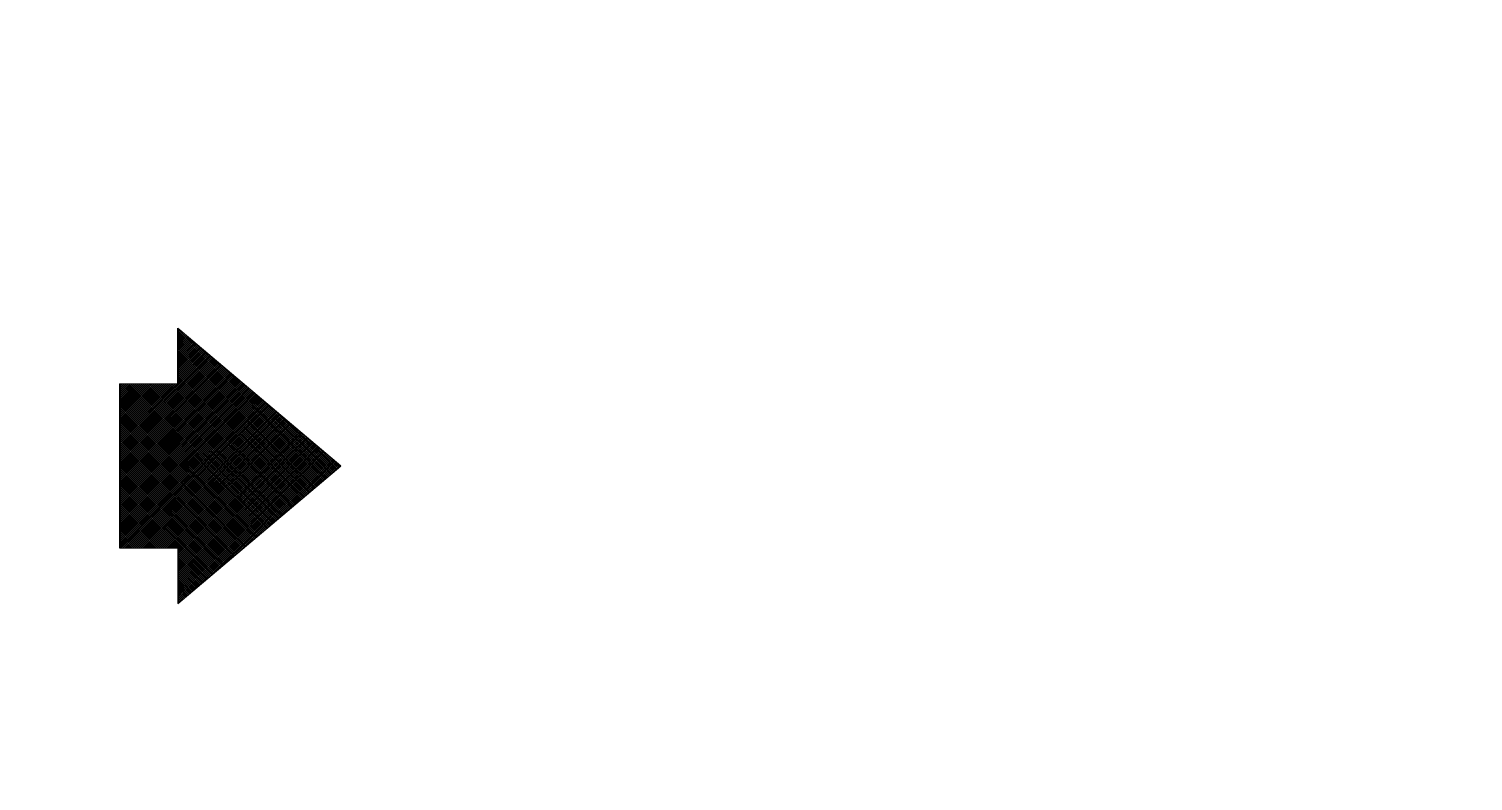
# Model space of a CAD drawing. Header units: inches. Extents: x 28835 to 36795, y -18828 to -9750.
# Drawn here: x 36326.18 to 36338.78, y -13629.59 to -13623.04 of the extents above; entities that cross this region are included whole.
import ezdxf

# ---------------------------------------------------------------- set-up
doc = ezdxf.new("R2010")
doc.units = ezdxf.units.IN
doc.header["$LTSCALE"] = 12
doc.header["$MEASUREMENT"] = 0
doc.layers.add('0-AC-Ceilling Cassette', color=160, linetype='Continuous', lineweight=5)
doc.layers.add('dimention', color=5, linetype='Continuous', lineweight=9)
doc.layers.add('AC', color=7, linetype='Continuous')
doc.styles.add('Times', font='GOTHIC.TTF')
doc.dimstyles.new('D75', dxfattribs={"dimtxt": 7, "dimasz": 7, "dimexe": 8, "dimexo": 24, "dimgap": 1, "dimtad": 1, "dimdec": 1, "dimzin": 3, "dimdsep": 46, "dimlunit": 4, "dimtxsty": 'Times', "dimblk": 'OBLIQUE', "dimcen": 0, "dimdle": 5, "dimaunit": 1, "dimadec": 3, "dimazin": 0, "dimtfac": 1, "dimtdec": 1, "dimtix": 1, "dimtofl": 0, "dimtmove": 1, "dimatfit": 0, "dimldrblk": 'OBLIQUE', "dimfxl": 1, "dimfxlon": 1, "dimtolj": 1, "dimtzin": 0, "dimarcsym": 0})

# ---------------------------------------------------------------- blocks, each defined once
blk = doc.blocks.new('_Oblique')
at = {"color": 0, "linetype": 'ByBlock', "lineweight": -2}
blk.add_line((-0.5, -0.5), (0.5, 0.5), dxfattribs=at)
blk = doc.blocks.new('*D1274')
at = {"layer": 'Defpoints', "color": 0, "ltscale": 12, "transparency": 16777216}
for p in [(36716.899, -13552.257), (36302.878, -13708.257), (36716.899, -13803.068)]:
    blk.add_point(p, dxfattribs=at)
at = {"layer": 'dimention', "color": 0, "lineweight": -2, "ltscale": 12, "transparency": 16777216}
for p, q in [((36302.878, -13802.068), (36302.878, -13811.068)), ((36716.899, -13802.068), (36716.899, -13811.068)), ((36297.878, -13803.068), (36721.899, -13803.068))]:
    blk.add_line(p, q, dxfattribs=at)
at = {"layer": 'dimention', "color": 0, "lineweight": -2, "ltscale": 12, "transparency": 16777216, "xscale": 7, "yscale": 7, "zscale": 7, "rotation": 180}
blk.add_blockref('_Oblique', (36302.878, -13803.068), dxfattribs=at)
at = {"layer": 'dimention', "color": 0, "lineweight": -2, "ltscale": 12, "transparency": 16777216, "xscale": 7, "yscale": 7, "zscale": 7}
blk.add_blockref('_Oblique', (36716.899, -13803.068), dxfattribs=at)
at = {"layer": 'dimention', "color": 0, "ltscale": 12, "transparency": 16777216, "insert": (36509.889, -13798.392), "char_height": 7, "attachment_point": 5, "style": 'Times'}
blk.add_mtext('\\A1;34\'-6"', dxfattribs=at)
blk = doc.blocks.new('*D1276')
at = {"layer": 'Defpoints', "color": 0, "ltscale": 12, "transparency": 16777216}
for p in [(36287.444, -13552.257), (36332.899, -13552.257), (36332.899, -13696.257)]:
    blk.add_point(p, dxfattribs=at)
at = {"layer": 'dimention', "color": 0, "lineweight": -2, "ltscale": 12, "transparency": 16777216}
for p, q in [((36287.444, -13701.257), (36287.444, -13547.257)), ((36288.444, -13552.257), (36279.444, -13552.257)), ((36288.444, -13696.257), (36279.444, -13696.257))]:
    blk.add_line(p, q, dxfattribs=at)
at = {"layer": 'dimention', "color": 0, "lineweight": -2, "ltscale": 12, "transparency": 16777216, "xscale": 7, "yscale": 7, "zscale": 7}
for p, rotation in [((36287.444, -13552.257), 90), ((36287.444, -13696.257), 270)]:
    blk.add_blockref('_Oblique', p, dxfattribs=dict(at, rotation=rotation))
at = {"layer": 'dimention', "color": 0, "ltscale": 12, "transparency": 16777216, "insert": (36282.768, -13624.257), "char_height": 7, "attachment_point": 5, "rotation": 90, "style": 'Times'}
blk.add_mtext('\\A1;12\'-0"', dxfattribs=at)
blk = doc.blocks.new('*D1283')
at = {"layer": 'Defpoints', "color": 0, "ltscale": 12, "transparency": 16777216}
for p in [(36332.899, -13546.257), (36268.681, -13702.257), (36332.899, -13702.257)]:
    blk.add_point(p, dxfattribs=at)
at = {"layer": 'dimention', "color": 0, "lineweight": -2, "ltscale": 12, "transparency": 16777216}
for p, q in [((36268.681, -13541.257), (36268.681, -13707.257)), ((36269.681, -13546.257), (36260.681, -13546.257)), ((36269.681, -13702.257), (36260.681, -13702.257))]:
    blk.add_line(p, q, dxfattribs=at)
at = {"layer": 'dimention', "color": 0, "lineweight": -2, "ltscale": 12, "transparency": 16777216, "xscale": 7, "yscale": 7, "zscale": 7}
for p, rotation in [((36268.681, -13546.257), 90), ((36268.681, -13702.257), 270)]:
    blk.add_blockref('_Oblique', p, dxfattribs=dict(at, rotation=rotation))
at = {"layer": 'dimention', "color": 0, "ltscale": 12, "transparency": 16777216, "insert": (36264.005, -13624.257), "char_height": 7, "attachment_point": 5, "rotation": 90, "style": 'Times'}
blk.add_mtext('\\A1;13\'-0"', dxfattribs=at)
blk = doc.blocks.new('*D1284')
at = {"layer": 'Defpoints', "color": 0, "ltscale": 12, "transparency": 16777216}
for p in [(36251.42, -13363.257), (36332.899, -13363.257), (36332.899, -13708.257)]:
    blk.add_point(p, dxfattribs=at)
at = {"layer": 'dimention', "color": 0, "lineweight": -2, "ltscale": 12, "transparency": 16777216}
for p, q in [((36251.42, -13713.257), (36251.42, -13358.257)), ((36252.42, -13363.257), (36243.42, -13363.257)), ((36252.42, -13708.257), (36243.42, -13708.257))]:
    blk.add_line(p, q, dxfattribs=at)
at = {"layer": 'dimention', "color": 0, "lineweight": -2, "ltscale": 12, "transparency": 16777216, "xscale": 7, "yscale": 7, "zscale": 7}
for p, rotation in [((36251.42, -13363.257), 90), ((36251.42, -13708.257), 270)]:
    blk.add_blockref('_Oblique', p, dxfattribs=dict(at, rotation=rotation))
at = {"layer": 'dimention', "color": 0, "ltscale": 12, "transparency": 16777216, "insert": (36246.744, -13535.757), "char_height": 7, "attachment_point": 5, "rotation": 90, "style": 'Times'}
blk.add_mtext('\\A1;28\'-9"', dxfattribs=at)
blk = doc.blocks.new('one way ceiling cassette')
at = {"layer": '0-AC-Ceilling Cassette'}
for p, q in [((-1.798, 17.843), (-3.405, 16.484)), ((-1.798, 17.828), (-3.262, 16.363)), ((-1.798, 17.824), (-1.808, 17.835)), ((-1.798, 17.294), (-1.798, 17.843)), ((-1.961, 17.705), (-3.284, 16.382)), ((-1.831, 17.815), (-3.273, 16.373)), ((-1.798, 17.808), (-3.252, 16.354)), ((-1.798, 17.788), (-3.241, 16.345)), ((-1.798, 17.768), (-3.23, 16.336)), ((-1.798, 17.748), (-3.219, 16.327)), ((-1.798, 17.728), (-3.208, 16.317)), ((-1.798, 17.708), (-3.197, 16.308)), ((-1.798, 17.688), (-3.186, 16.299)), ((-1.798, 17.503), (-1.982, 17.687)), ((-1.798, 17.523), (-1.971, 17.697)), ((-1.798, 17.543), (-1.96, 17.706)), ((-1.798, 17.564), (-1.949, 17.715)), ((-1.798, 17.584), (-1.938, 17.724)), ((-1.798, 17.604), (-1.927, 17.733)), ((-1.798, 17.624), (-1.917, 17.743)), ((-1.798, 17.644), (-1.906, 17.752)), ((-1.798, 17.664), (-1.895, 17.761)), ((-1.798, 17.684), (-1.884, 17.77)), ((-1.798, 17.704), (-1.873, 17.779)), ((-1.798, 17.724), (-1.862, 17.789)), ((-1.798, 17.744), (-1.851, 17.798)), ((-1.798, 17.764), (-1.84, 17.807)), ((-1.798, 17.784), (-1.83, 17.816)), ((-1.798, 17.804), (-1.819, 17.825)), ((-2.091, 17.595), (-3.295, 16.391)), ((-1.798, 17.668), (-3.176, 16.29)), ((-1.798, 17.647), (-3.165, 16.281)), ((-1.798, 17.627), (-3.154, 16.271)), ((-1.798, 17.607), (-3.143, 16.262)), ((-1.798, 17.587), (-3.132, 16.253)), ((-1.798, 17.567), (-3.121, 16.244)), ((-1.798, 17.547), (-3.11, 16.235)), ((-1.221, 16.625), (-2.145, 17.549)), ((-1.221, 16.645), (-2.134, 17.559)), ((-1.221, 16.665), (-2.123, 17.568)), ((-1.221, 16.686), (-2.112, 17.577)), ((-1.221, 16.706), (-2.101, 17.586)), ((-1.798, 17.303), (-2.09, 17.595)), ((-1.798, 17.323), (-2.08, 17.605)), ((-1.798, 17.343), (-2.069, 17.614)), ((-1.798, 17.363), (-2.058, 17.623)), ((-1.798, 17.383), (-2.047, 17.632)), ((-1.798, 17.403), (-2.036, 17.641)), ((-1.798, 17.423), (-2.025, 17.651)), ((-1.798, 17.443), (-2.014, 17.66)), ((-1.798, 17.463), (-2.004, 17.669)), ((-1.798, 17.483), (-1.993, 17.678)), ((-2.221, 17.485), (-3.306, 16.4)), ((-1.798, 17.527), (-3.099, 16.225)), ((-1.798, 17.507), (-3.089, 16.216)), ((-1.798, 17.487), (-3.078, 16.207)), ((-1.798, 17.467), (-3.067, 16.198)), ((-1.798, 17.447), (-3.056, 16.189)), ((-1.798, 17.427), (-3.045, 16.179)), ((-1.798, 17.407), (-3.034, 16.17)), ((-1.221, 16.304), (-2.319, 17.402)), ((-1.221, 16.324), (-2.308, 17.412)), ((-1.221, 16.344), (-2.297, 17.421)), ((-1.221, 16.364), (-2.286, 17.43)), ((-1.221, 16.384), (-2.275, 17.439)), ((-1.221, 16.405), (-2.264, 17.448)), ((-1.221, 16.425), (-2.254, 17.458)), ((-1.221, 16.445), (-2.243, 17.467)), ((-1.221, 16.465), (-2.232, 17.476)), ((-1.221, 16.485), (-2.221, 17.485)), ((-1.221, 16.505), (-2.21, 17.494)), ((-1.221, 16.525), (-2.199, 17.504)), ((-1.221, 16.545), (-2.188, 17.513)), ((-1.221, 16.565), (-2.177, 17.522)), ((-1.221, 16.585), (-2.167, 17.531)), ((-1.221, 16.605), (-2.156, 17.54)), ((-2.481, 17.265), (-3.328, 16.418)), ((-2.351, 17.375), (-3.317, 16.409)), ((-1.798, 17.387), (-3.023, 16.161)), ((-1.798, 17.367), (-3.012, 16.152)), ((-1.798, 17.346), (-3.002, 16.143)), ((-1.798, 17.326), (-2.991, 16.133)), ((-1.798, 17.306), (-2.98, 16.124)), ((-1.79, 17.294), (-2.969, 16.115)), ((-1.77, 17.294), (-2.958, 16.106)), ((-1.75, 17.294), (-2.947, 16.097)), ((-1.73, 17.294), (-2.936, 16.087)), ((-1.709, 17.294), (-2.925, 16.078)), ((-1.689, 17.294), (-2.915, 16.069)), ((-1.669, 17.294), (-2.904, 16.06)), ((-1.649, 17.294), (-2.893, 16.051)), ((-1.629, 17.294), (-2.882, 16.041)), ((-1.609, 17.294), (-2.871, 16.032)), ((-1.589, 17.294), (-2.86, 16.023)), ((-1.569, 17.294), (-2.849, 16.014)), ((-1.549, 17.294), (-2.838, 16.005)), ((-1.529, 17.294), (-2.828, 15.995)), ((-1.509, 17.294), (-2.817, 15.986)), ((-1.489, 17.294), (-2.806, 15.977)), ((-1.469, 17.294), (-2.795, 15.968)), ((-1.449, 17.294), (-2.784, 15.959)), ((-1.429, 17.294), (-2.773, 15.95)), ((-1.408, 17.294), (-2.762, 15.94)), ((-1.388, 17.294), (-2.751, 15.931)), ((-1.368, 17.294), (-2.741, 15.922)), ((-1.348, 17.294), (-2.73, 15.913)), ((-1.328, 17.294), (-2.719, 15.904)), ((-1.308, 17.294), (-2.708, 15.894)), ((-1.288, 17.294), (-2.697, 15.885)), ((-1.268, 17.294), (-2.686, 15.876)), ((-1.248, 17.294), (-2.675, 15.867)), ((-1.228, 17.294), (-2.664, 15.858)), ((-1.221, 17.281), (-2.654, 15.848)), ((-1.221, 17.261), (-2.643, 15.839)), ((-1.221, 16.003), (-2.482, 17.264)), ((-1.221, 16.023), (-2.471, 17.274)), ((-1.221, 16.043), (-2.46, 17.283)), ((-1.221, 16.063), (-2.449, 17.292)), ((-1.221, 16.083), (-2.438, 17.301)), ((-1.221, 16.104), (-2.428, 17.31)), ((-1.221, 16.124), (-2.417, 17.32)), ((-1.221, 16.144), (-2.406, 17.329)), ((-1.221, 16.164), (-2.395, 17.338)), ((-1.221, 16.184), (-2.384, 17.347)), ((-1.221, 16.204), (-2.373, 17.356)), ((-1.221, 16.224), (-2.362, 17.366)), ((-1.221, 16.244), (-2.351, 17.375)), ((-1.221, 16.264), (-2.341, 17.384)), ((-1.221, 16.284), (-2.33, 17.393)), ((-1.221, 17.294), (-1.798, 17.294)), ((-1.221, 16.726), (-1.789, 17.294)), ((-1.221, 16.746), (-1.769, 17.294)), ((-1.221, 16.766), (-1.749, 17.294)), ((-1.221, 16.786), (-1.729, 17.294)), ((-1.221, 16.806), (-1.709, 17.294)), ((-1.221, 16.826), (-1.689, 17.294)), ((-1.221, 16.846), (-1.669, 17.294)), ((-1.221, 16.866), (-1.649, 17.294)), ((-1.221, 16.886), (-1.629, 17.294)), ((-1.221, 16.906), (-1.609, 17.294)), ((-1.221, 16.926), (-1.589, 17.294)), ((-1.221, 16.946), (-1.569, 17.294)), ((-1.221, 16.966), (-1.548, 17.294)), ((-1.221, 16.987), (-1.528, 17.294)), ((-1.221, 17.007), (-1.508, 17.294)), ((-1.221, 17.027), (-1.488, 17.294)), ((-1.221, 17.047), (-1.468, 17.294)), ((-1.221, 17.067), (-1.448, 17.294)), ((-1.221, 17.087), (-1.428, 17.294)), ((-1.221, 17.107), (-1.408, 17.294)), ((-1.221, 17.127), (-1.388, 17.294)), ((-1.221, 17.147), (-1.368, 17.294)), ((-1.221, 17.167), (-1.348, 17.294)), ((-1.221, 17.187), (-1.328, 17.294)), ((-1.221, 17.207), (-1.308, 17.294)), ((-1.221, 17.227), (-1.288, 17.294)), ((-1.221, 17.247), (-1.267, 17.294)), ((-1.221, 17.267), (-1.247, 17.294)), ((-1.221, 17.288), (-1.227, 17.294)), ((-1.221, 17.294), (-1.221, 15.673)), ((-2.611, 17.155), (-3.339, 16.428)), ((-1.221, 15.682), (-2.656, 17.117)), ((-1.221, 15.702), (-2.645, 17.126)), ((-1.221, 15.722), (-2.634, 17.136)), ((-1.221, 17.241), (-2.632, 15.83)), ((-1.221, 15.742), (-2.623, 17.145)), ((-1.221, 17.221), (-2.621, 15.821)), ((-1.221, 15.762), (-2.612, 17.154)), ((-1.221, 17.201), (-2.61, 15.812)), ((-1.221, 15.782), (-2.601, 17.163)), ((-1.221, 17.181), (-2.599, 15.802)), ((-1.221, 15.803), (-2.591, 17.172)), ((-1.221, 17.161), (-2.588, 15.793)), ((-1.221, 15.823), (-2.58, 17.182)), ((-1.221, 17.141), (-2.578, 15.784)), ((-1.221, 15.843), (-2.569, 17.191)), ((-1.221, 17.121), (-2.567, 15.775)), ((-1.221, 15.863), (-2.558, 17.2)), ((-1.221, 15.883), (-2.547, 17.209)), ((-1.221, 15.903), (-2.536, 17.218)), ((-1.221, 15.923), (-2.525, 17.228)), ((-1.221, 15.943), (-2.515, 17.237)), ((-1.221, 15.963), (-2.504, 17.246)), ((-1.221, 15.983), (-2.493, 17.255)), ((-2.741, 17.045), (-3.349, 16.437)), ((-1.513, 15.673), (-2.819, 16.979)), ((-1.493, 15.673), (-2.808, 16.989)), ((-1.473, 15.673), (-2.797, 16.998)), ((-1.453, 15.673), (-2.786, 17.007)), ((-1.433, 15.673), (-2.775, 17.016)), ((-1.413, 15.673), (-2.765, 17.025)), ((-1.393, 15.673), (-2.754, 17.035)), ((-1.372, 15.673), (-2.743, 17.044)), ((-1.352, 15.673), (-2.732, 17.053)), ((-1.332, 15.673), (-2.721, 17.062)), ((-1.312, 15.673), (-2.71, 17.071)), ((-1.292, 15.673), (-2.699, 17.081)), ((-1.272, 15.673), (-2.688, 17.09)), ((-1.252, 15.673), (-2.678, 17.099)), ((-1.232, 15.673), (-2.667, 17.108)), ((-1.221, 17.101), (-2.556, 15.766)), ((-1.221, 17.081), (-2.545, 15.756)), ((-1.221, 17.061), (-2.534, 15.747)), ((-1.221, 17.041), (-2.523, 15.738)), ((-1.221, 17.02), (-2.512, 15.729)), ((-1.221, 17), (-2.501, 15.72)), ((-1.221, 16.98), (-2.491, 15.71)), ((-2.871, 16.935), (-3.36, 16.446)), ((-1.798, 15.637), (-2.993, 16.832)), ((-1.798, 15.657), (-2.982, 16.841)), ((-1.794, 15.673), (-2.971, 16.851)), ((-1.774, 15.673), (-2.96, 16.86)), ((-1.754, 15.673), (-2.949, 16.869)), ((-1.734, 15.673), (-2.939, 16.878)), ((-1.714, 15.673), (-2.928, 16.887)), ((-1.694, 15.673), (-2.917, 16.897)), ((-1.673, 15.673), (-2.906, 16.906)), ((-1.653, 15.673), (-2.895, 16.915)), ((-1.633, 15.673), (-2.884, 16.924)), ((-1.613, 15.673), (-2.873, 16.933)), ((-1.593, 15.673), (-2.862, 16.943)), ((-1.573, 15.673), (-2.852, 16.952)), ((-1.553, 15.673), (-2.841, 16.961)), ((-1.533, 15.673), (-2.83, 16.97)), ((-1.221, 16.96), (-2.48, 15.701)), ((-1.221, 16.94), (-2.469, 15.692)), ((-1.221, 16.92), (-2.458, 15.683)), ((-1.221, 16.9), (-2.447, 15.674)), ((-1.221, 16.88), (-2.436, 15.664)), ((-1.221, 16.86), (-2.425, 15.655)), ((-1.221, 16.84), (-2.414, 15.646)), ((-3.132, 16.715), (-3.382, 16.464)), ((-3.001, 16.825), (-3.371, 16.455)), ((-1.798, 15.336), (-3.156, 16.694)), ((-1.798, 15.356), (-3.145, 16.704)), ((-1.798, 15.376), (-3.134, 16.713)), ((-1.798, 15.396), (-3.123, 16.722)), ((-1.798, 15.416), (-3.113, 16.731)), ((-1.798, 15.436), (-3.102, 16.74)), ((-1.798, 15.456), (-3.091, 16.749)), ((-1.798, 15.477), (-3.08, 16.759)), ((-1.798, 15.497), (-3.069, 16.768)), ((-1.798, 15.517), (-3.058, 16.777)), ((-1.798, 15.537), (-3.047, 16.786)), ((-1.798, 15.557), (-3.036, 16.795)), ((-1.798, 15.577), (-3.026, 16.805)), ((-1.798, 15.597), (-3.015, 16.814)), ((-1.798, 15.617), (-3.004, 16.823)), ((-1.221, 16.82), (-2.404, 15.637)), ((-1.221, 16.8), (-2.393, 15.628)), ((-1.221, 16.78), (-2.382, 15.618)), ((-1.221, 16.76), (-2.371, 15.609)), ((-1.221, 16.739), (-2.36, 15.6)), ((-1.221, 16.719), (-2.349, 15.591)), ((-1.221, 16.699), (-2.338, 15.582)), ((-3.262, 16.605), (-3.393, 16.474)), ((-2.508, 15.725), (-3.33, 16.547)), ((-2.378, 15.615), (-3.319, 16.556)), ((-2.248, 15.505), (-3.308, 16.566)), ((-2.118, 15.395), (-3.297, 16.575)), ((-1.987, 15.285), (-3.286, 16.584)), ((-1.857, 15.175), (-3.276, 16.593)), ((-1.798, 15.135), (-3.265, 16.602)), ((-1.798, 15.155), (-3.254, 16.612)), ((-1.798, 15.175), (-3.243, 16.621)), ((-1.798, 15.196), (-3.232, 16.63)), ((-1.798, 15.216), (-3.221, 16.639)), ((-1.798, 15.236), (-3.21, 16.648)), ((-1.798, 15.256), (-3.199, 16.658)), ((-1.798, 15.276), (-3.189, 16.667)), ((-1.798, 15.296), (-3.178, 16.676)), ((-1.798, 15.316), (-3.167, 16.685)), ((-1.221, 16.679), (-2.327, 15.573)), ((-1.221, 16.659), (-2.317, 15.563)), ((-1.221, 16.639), (-2.306, 15.554)), ((-1.221, 16.619), (-2.295, 15.545)), ((-1.221, 16.599), (-2.284, 15.536)), ((-1.221, 16.579), (-2.273, 15.527)), ((-1.221, 16.559), (-2.262, 15.517)), ((-1.798, 15.125), (-3.405, 16.484)), ((-3.392, 16.495), (-3.404, 16.483)), ((-3.288, 16.385), (-3.395, 16.492)), ((-3.158, 16.275), (-3.384, 16.501)), ((-3.028, 16.165), (-3.373, 16.51)), ((-2.898, 16.055), (-3.363, 16.52)), ((-2.768, 15.945), (-3.352, 16.529)), ((-2.638, 15.835), (-3.341, 16.538)), ((-1.221, 16.539), (-2.251, 15.508)), ((-1.221, 16.519), (-2.24, 15.499)), ((-1.221, 16.499), (-2.23, 15.49)), ((-1.221, 16.479), (-2.219, 15.481)), ((-1.221, 16.459), (-2.208, 15.471)), ((-1.221, 16.438), (-2.197, 15.462)), ((-1.221, 16.418), (-2.186, 15.453)), ((-1.221, 16.398), (-2.175, 15.444)), ((-1.221, 16.378), (-2.164, 15.435)), ((-1.221, 16.358), (-2.153, 15.425)), ((-1.221, 16.338), (-2.143, 15.416)), ((-1.221, 16.318), (-2.132, 15.407)), ((-1.221, 16.298), (-2.121, 15.398)), ((-1.221, 16.278), (-2.11, 15.389)), ((-1.221, 16.258), (-2.099, 15.379)), ((-1.221, 16.238), (-1.785, 15.673)), ((-1.221, 16.218), (-1.765, 15.673)), ((-1.221, 16.198), (-1.745, 15.673)), ((-1.221, 16.178), (-1.725, 15.673)), ((-1.221, 16.158), (-1.705, 15.673)), ((-1.221, 16.137), (-1.685, 15.673)), ((-1.221, 16.117), (-1.665, 15.673)), ((-1.221, 16.097), (-1.645, 15.673)), ((-1.221, 16.077), (-1.625, 15.673)), ((-1.221, 16.057), (-1.605, 15.673)), ((-1.221, 16.037), (-1.584, 15.673)), ((-1.221, 16.017), (-1.564, 15.673)), ((-1.221, 15.997), (-1.544, 15.673)), ((-1.221, 15.977), (-1.524, 15.673)), ((-1.221, 15.957), (-1.504, 15.673)), ((-1.221, 15.937), (-1.484, 15.673)), ((-1.221, 15.917), (-1.464, 15.673)), ((-1.221, 15.897), (-1.444, 15.673)), ((-1.221, 15.877), (-1.424, 15.673)), ((-1.221, 15.857), (-1.404, 15.673)), ((-1.221, 15.836), (-1.384, 15.673)), ((-1.221, 15.816), (-1.364, 15.673)), ((-1.221, 15.796), (-1.344, 15.673)), ((-1.221, 15.776), (-1.324, 15.673)), ((-1.221, 15.756), (-1.303, 15.673)), ((-1.221, 15.736), (-1.283, 15.673)), ((-1.221, 15.716), (-1.263, 15.673)), ((-1.221, 15.696), (-1.243, 15.673)), ((-1.798, 15.661), (-2.088, 15.37)), ((-1.798, 15.641), (-2.077, 15.361)), ((-1.798, 15.621), (-2.067, 15.352)), ((-1.798, 15.601), (-2.056, 15.343)), ((-1.798, 15.58), (-2.045, 15.333)), ((-1.798, 15.56), (-2.034, 15.324)), ((-1.798, 15.673), (-1.798, 15.125)), ((-1.221, 15.673), (-1.798, 15.673)), ((-1.221, 15.676), (-1.223, 15.673)), ((-1.798, 15.54), (-2.023, 15.315)), ((-1.798, 15.52), (-2.012, 15.306)), ((-1.798, 15.5), (-2.001, 15.297)), ((-1.798, 15.48), (-1.99, 15.287)), ((-1.798, 15.46), (-1.98, 15.278)), ((-1.798, 15.44), (-1.969, 15.269)), ((-1.798, 15.42), (-1.958, 15.26)), ((-1.798, 15.4), (-1.947, 15.251)), ((-1.798, 15.38), (-1.936, 15.241)), ((-1.798, 15.36), (-1.925, 15.232)), ((-1.798, 15.34), (-1.914, 15.223)), ((-1.798, 15.32), (-1.903, 15.214)), ((-1.798, 15.3), (-1.893, 15.205)), ((-1.798, 15.279), (-1.882, 15.196)), ((-1.798, 15.259), (-1.871, 15.186)), ((-1.798, 15.239), (-1.86, 15.177)), ((-1.798, 15.219), (-1.849, 15.168)), ((-1.798, 15.199), (-1.838, 15.159)), ((-1.798, 15.179), (-1.827, 15.15)), ((-1.798, 15.159), (-1.816, 15.14)), ((-1.798, 15.139), (-1.806, 15.131))]:
    blk.add_line(p, q, dxfattribs=at)

msp = doc.modelspace()

# ---------------------------------------------------------------- block references
at = {"layer": 'AC', "xscale": -0.8833700752340478, "yscale": 0.8833700752340478, "zscale": 0.8833700752340478}
msp.add_blockref('one way ceiling cassette', (36325.891, -13641.407), dxfattribs=at)

# ---------------------------------------------------------------- dimensions: what is measured, and where the dimension line sits
at = {"layer": 'dimention', "ltscale": 12}
for base, p1, p2, picture, middle in [((36251.42, -13363.257), (36332.899, -13708.257), (36332.899, -13363.257), '*D1284', (36246.744, -13535.757)), ((36268.681, -13702.257), (36332.899, -13546.257), (36332.899, -13702.257), '*D1283', (36264.005, -13624.257)), ((36287.444, -13552.257), (36332.899, -13696.257), (36332.899, -13552.257), '*D1276', (36282.768, -13624.257))]:
    dim = msp.add_linear_dim(base=base, p1=p1, p2=p2, angle=90, dimstyle='D75', dxfattribs=at)
    dim.commit()
    dim.dimension.update_dxf_attribs({"geometry": picture, "text_midpoint": middle})
dim = msp.add_linear_dim(base=(36716.899, -13803.068), p1=(36302.878, -13708.257), p2=(36716.899, -13552.257), dimstyle='D75', dxfattribs=at)
dim.commit()
dim.dimension.update_dxf_attribs({"geometry": '*D1274', "text_midpoint": (36509.889, -13798.392)})

doc.saveas('drawing.dxf')
